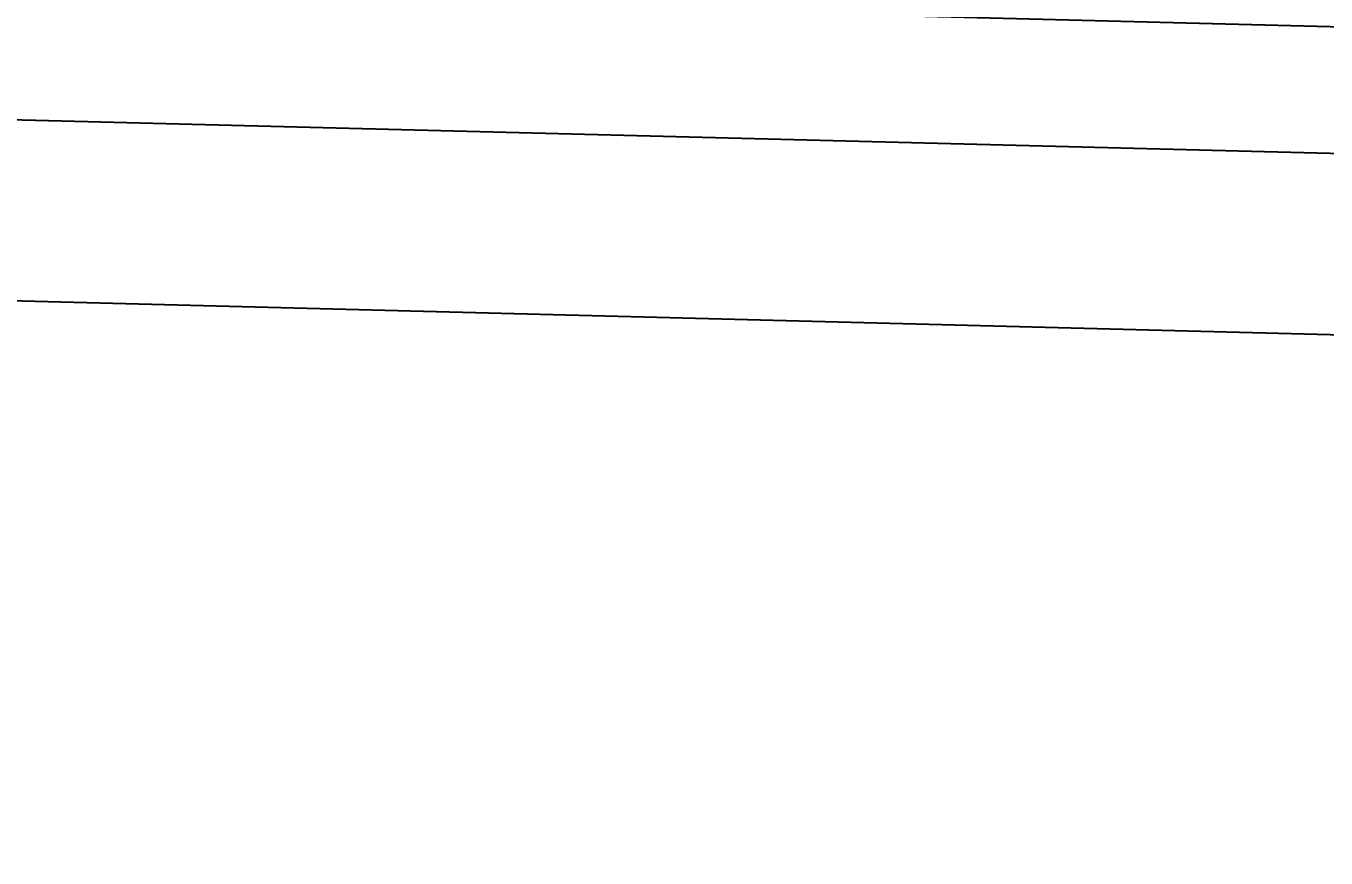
# Model space of a CAD drawing. Header units: millimetres. Extents: x 2680932 to 6187768, y 127588 to 383208.
# Drawn here: x 2894795 to 2896230, y 147438 to 148357 of the extents above; entities that cross this region are included whole.
import ezdxf

# ---------------------------------------------------------------- set-up
doc = ezdxf.new("R2010")
doc.units = ezdxf.units.MM
doc.header["$LTSCALE"] = 20
for name, color, linetype in [('AXIS', 3, 'Continuous'), ('装饰一', 201, 'Continuous'), ('阳台栏杆', 149, 'Continuous')]:
    doc.layers.add(name, color=color, linetype=linetype)
doc.styles.add('_TCH_DIM_T3', font='SIMPLEX', dxfattribs={"width": 0.705882, "bigfont": 'GBCBIG'})
doc.dimstyles.new('_TCH_ARCH&&100', dxfattribs={"dimtxt": 297.5, "dimasz": 100, "dimexe": 250, "dimexo": 300, "dimgap": 126.25, "dimtad": 1, "dimdec": 0, "dimzin": 0, "dimdsep": 46, "dimtxsty": '_TCH_DIM_T3', "dimblk": 'ARCHTICK', "dimcen": 0.09, "dimclrt": 7, "dimazin": 2, "dimtfac": 1, "dimtdec": 0, "dimtix": 1, "dimtmove": 2, "dimatfit": 3, "dimfxl": 1, "dimtolj": 1, "dimtzin": 0, "dimarcsym": 0})

# ---------------------------------------------------------------- blocks, each defined once
blk = doc.blocks.new('_ArchTick')
at = {"color": 0, "linetype": 'ByBlock', "lineweight": -3, "const_width": 0.15}
blk.add_lwpolyline([(-0.5, -0.5), (0.5, 0.5)], dxfattribs=at)
blk = doc.blocks.new('*D94')
at = {"layer": 'AXIS', "color": 0, "lineweight": -2, "transparency": 16777216}
for p, q in [((2892568.6, 147709.9), (2892568.6, 145259.9)), ((2900368.6, 147709.9), (2900368.6, 145259.9)), ((2892568.6, 145509.9), (2900368.6, 145509.9))]:
    blk.add_line(p, q, dxfattribs=at)
at = {"layer": 'Defpoints', "color": 0, "lineweight": -3, "transparency": 16777216}
for p in [(2892568.6, 148009.9), (2900368.6, 148009.9), (2900368.6, 145509.9)]:
    blk.add_point(p, dxfattribs=at)
at = {"layer": 'AXIS', "color": 0, "lineweight": -2, "transparency": 16777216, "xscale": 100, "yscale": 100, "zscale": 100, "rotation": 180}
blk.add_blockref('_ArchTick', (2892568.6, 145509.9), dxfattribs=at)
at = {"layer": 'AXIS', "color": 0, "lineweight": -2, "transparency": 16777216, "xscale": 100, "yscale": 100, "zscale": 100}
blk.add_blockref('_ArchTick', (2900368.6, 145509.9), dxfattribs=at)
at = {"layer": 'AXIS', "color": 7, "transparency": 16777216, "insert": (2896468.6, 145784.9), "char_height": 297.5, "attachment_point": 5, "style": '_TCH_DIM_T3'}
blk.add_mtext('\\A1;7800', dxfattribs=at)
blk = doc.blocks.new('*D100')
at = {"layer": 'AXIS', "color": 0, "lineweight": -2, "transparency": 16777216}
for p, q in [((2888018.6, 147709.9), (2888018.6, 144459.9)), ((2939368.6, 147709.9), (2939368.6, 144459.9)), ((2888018.6, 144709.9), (2939368.6, 144709.9))]:
    blk.add_line(p, q, dxfattribs=at)
at = {"layer": 'Defpoints', "color": 0, "lineweight": -3, "transparency": 16777216}
for p in [(2888018.6, 148009.9), (2939368.6, 148009.9), (2939368.6, 144709.9)]:
    blk.add_point(p, dxfattribs=at)
at = {"layer": 'AXIS', "color": 0, "lineweight": -2, "transparency": 16777216, "xscale": 100, "yscale": 100, "zscale": 100, "rotation": 180}
blk.add_blockref('_ArchTick', (2888018.6, 144709.9), dxfattribs=at)
at = {"layer": 'AXIS', "color": 0, "lineweight": -2, "transparency": 16777216, "xscale": 100, "yscale": 100, "zscale": 100}
blk.add_blockref('_ArchTick', (2939368.6, 144709.9), dxfattribs=at)
at = {"layer": 'AXIS', "color": 7, "transparency": 16777216, "insert": (2913693.6, 144984.9), "char_height": 297.5, "attachment_point": 5, "style": '_TCH_DIM_T3'}
blk.add_mtext('\\A1;51350', dxfattribs=at)

msp = doc.modelspace()

# ---------------------------------------------------------------- linework, layer by layer
at = {"layer": '装饰一'}
for points in [[(2941370.5, 180618.6), (2940782.7, 208126.9, 0.419225), (2938602.5, 210180.4), (2912528.2, 209177.6, 0.18894), (2911525.2, 208739.4), (2887652.7, 184866.8, 0.195167), (2887213.5, 183827.8), (2886726.2, 150040.1, 0.410933), (2888479.9, 148214.7), (2916145.6, 147505.4, 0.455994), (2918591.3, 150179.7), (2918223.5, 153367.4, -0.433347), (2939381.7, 178476.6, 0.405051)], [(2941170.6, 180614.3), (2940582.8, 208122.6, 0.419225), (2938610.2, 209980.6), (2912535.9, 208977.7, 0.18894), (2911666.6, 208597.9), (2887794.1, 184725.4, 0.195167), (2887413.5, 183824.9), (2886926.2, 150037.2, 0.410933), (2888485, 148414.7), (2916150.7, 147705.3, 0.455994), (2918392.6, 150156.7), (2918024.8, 153344.2, -0.433344), (2939371.2, 178676.4, 0.405051)]]:
    msp.add_lwpolyline(points, format="xyb", close=True, dxfattribs=at)
at = {"layer": '阳台栏杆'}
msp.add_lwpolyline([(2934643.7, 178066.2, -0.052457), (2939363.8, 178816.2, 0.405051), (2941030.6, 180611.3), (2940442.8, 208119.6, 0.419225), (2938615.6, 209840.7), (2912541.3, 208837.8, 0.18894), (2911765.6, 208498.9), (2887893.1, 184626.4, 0.195167), (2887553.5, 183822.9), (2887066.2, 150035.2, 0.410933), (2888488.6, 148554.6), (2916154.3, 147845.3, 0.455994), (2918253.5, 150140.7), (2917885.8, 153327.9, -0.027241), (2917728.8, 155809.9, -0.027241)], format="xyb", dxfattribs=at)

# ---------------------------------------------------------------- dimensions: what is measured, and where the dimension line sits
at = {"layer": 'AXIS'}
for p1, p2, distance, picture, middle in [((2888018.6, 148009.9), (2939368.6, 148009.9), -3300, '*D100', (2913693.6, 144984.9)), ((2892568.6, 148009.9), (2900368.6, 148009.9), -2500, '*D94', (2896468.6, 145784.9))]:
    dim = msp.add_aligned_dim(p1=p1, p2=p2, distance=distance, dimstyle='_TCH_ARCH&&100', dxfattribs=at)
    dim.commit()
    dim.dimension.update_dxf_attribs({"geometry": picture, "text_midpoint": middle})

doc.saveas('drawing.dxf')
